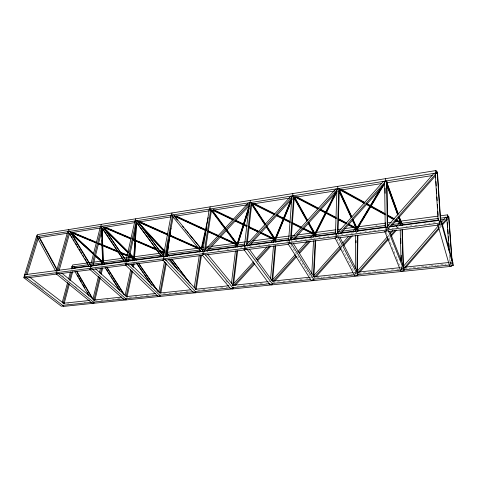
<?xml version="1.0" encoding="UTF-8"?>
<svg xmlns="http://www.w3.org/2000/svg" width="477" height="477" viewBox="0 0 477 477"><rect width="100%" height="100%" fill="white"/><g stroke="black" fill="none" stroke-linecap="round" stroke-linejoin="round"><path stroke-width="0.36" stroke-dasharray="2.38 1.79" d="M355.198 271.651L355.168 273.881L355.621 274.758M356.182 233.158L356.218 230.188M355.925 274.77L355.937 273.548M439.436 225.871L440.402 224.75M439.728 226.79L441.177 225.108M440.009 227.779L441.452 226.104M388.982 228.835L389.959 227.72M388.022 236.055L388.993 234.946M388.397 237.003L389.375 235.888M397.234 227.923L398.212 226.808M388.833 238.905L389.804 237.79M387.085 229.413L388.552 227.738M340.274 245.768L341.258 244.659M351.09 233.569L352.068 232.46M340.739 246.669L341.717 245.566M352.509 233.384L353.493 232.275M341.073 247.116L342.057 246.001M311.332 238.774L312.328 237.671M375.596 226.026L377.068 225.83M244.284 247.438L246.007 247.217M335.42 235.584L337.352 235.334M385.255 229.103L387.312 228.835M217.655 251.033L219.116 250.842M227.165 249.799L228.626 249.608M240.33 248.088L241.791 247.897M249.859 246.847L251.325 246.657M258.683 245.703L260.156 245.506M268.247 244.457L269.714 244.266M277.071 243.312L278.544 243.121M286.635 242.066L288.102 241.875M291.042 241.493L292.502 241.302M295.43 240.921L296.891 240.73M300.546 240.259L302.013 240.068M304.934 239.687L306.395 239.496M309.323 239.114L310.783 238.929M313.711 238.548L315.172 238.357M318.827 237.88L320.294 237.689M323.215 237.313L324.676 237.123M327.604 236.741L329.064 236.55M337.108 235.507L338.569 235.316M341.496 234.934L342.957 234.744M345.879 234.362L347.345 234.177M355.383 233.128L356.844 232.937M359.771 232.561L361.232 232.371M364.887 231.894L366.348 231.703M369.276 231.321L370.736 231.136M373.658 230.755L377.313 230.278M378.046 230.182L379.507 229.992M387.551 228.948L389.023 228.757M391.963 228.376L393.43 228.185M396.369 227.803L398.575 227.517M405.921 226.557L407.394 226.366M410.333 225.985L411.8 225.794M414.74 225.412L416.946 225.126M424.291 224.172L425.758 223.981M428.698 223.6L430.171 223.409M433.11 223.027L435.31 222.741M268.73 281.543L270.954 281.311M310.092 277.173L312.31 276.94M354.477 272.48L355.955 272.325M400.632 267.603L402.099 267.448M449.471 262.445L450.956 262.284L451.463 265.039M400.698 268.157L402.039 268.014M449.364 263.03L451.504 262.803M67.287 304.016L68.748 303.861M84.089 302.251L85.55 302.102M95.776 301.029L97.236 300.874M100.891 300.492L103.08 300.266M106.735 299.878L108.196 299.729M112.578 299.27L114.039 299.115M117.688 298.733L119.882 298.501M129.386 297.505L131.586 297.278M135.247 296.891L136.714 296.736M140.375 296.354L142.575 296.122M146.236 295.74L148.436 295.507M152.097 295.126L154.298 294.893M163.11 293.969L165.316 293.743M169.007 293.355L171.219 293.122M174.904 292.735L177.116 292.502M180.062 292.192L182.274 291.966M185.958 291.578L188.171 291.346M197.728 290.344L202.105 289.885M202.832 289.807L205.021 289.581M208.67 289.199L210.858 288.967M214.501 288.585L216.689 288.358M220.338 287.977L223.254 287.667M226.17 287.363L227.63 287.208M237.164 286.212L239.376 285.979M243.073 285.592L245.285 285.359M248.982 284.972L251.194 284.739M254.152 284.429L257.103 284.119M260.054 283.809L263.012 283.499M265.963 283.195L267.442 283.04M272.611 282.497L276.29 282.11M277.03 282.032L279.975 281.722M282.921 281.412L285.866 281.108M288.812 280.798L293.236 280.333M293.969 280.255L296.915 279.945M299.866 279.641L302.812 279.331M305.757 279.021L310.175 278.556M313.86 278.174L316.072 277.942M316.811 277.864L321.975 277.322M322.714 277.244L325.666 276.934M328.617 276.624L333.041 276.159M333.781 276.088L336.732 275.778M339.684 275.467L342.635 275.157M345.587 274.847L350.011 274.382M350.75 274.305L353.701 273.995M354.441 273.917L355.914 273.762M358.841 273.458L365.418 272.766M368.339 272.462L372.722 272.003M373.449 271.926L378.559 271.389M379.293 271.318L388.057 270.393M390.979 270.089L393.901 269.785M396.822 269.475L400.471 269.094M401.199 269.016L402.66 268.867M404.878 268.634L424.065 266.625M424.798 266.548L429.968 266.005M430.701 265.927L435.871 265.385M436.61 265.307L446.198 264.3M449.889 263.918L451.367 263.763M401.205 266.106L401.288 269.052L402.552 268.921M451.457 263.793L450.115 263.936L450.383 264.884L449.847 257.473M402.481 269.1L401.491 268.509L401.855 269.422M34.529 282.873L36.276 284.209M36.86 284.656L38.607 285.997M39.192 286.438L40.939 287.78M41.523 288.227L43.276 289.563M62.344 275.784L63.489 276.72M75.473 286.558L76.612 287.5M69.028 230.033L69.97 230.904M225.71 280.697L227.112 282.414M290.958 245.202L311.219 277.584M337.03 238.691L354.721 272.999M386.316 232.371L387.425 235.125M388.809 238.566L391.295 244.761M392.398 247.509L394.89 253.704M395.993 256.459L396.822 258.522M397.102 259.208L400.418 267.466M401.288 269.052L401.652 269.964L401.568 267.019M388.844 229.151L388.302 227.767L388.326 228.978M450.956 262.284L451.141 264.854M449.471 255.028L450.061 263.191M402.117 268.074L402.171 269.952"/><path stroke-width="0.72" d="M356.993 271.461L357.428 235.727M357.482 231.262L357.517 228.286M357.458 270.853L357.881 235.167M357.923 231.446L357.947 229.216M357.875 274.764L357.899 272.665L340.095 237.594M355.24 268.676L355.705 235.209M355.759 231.488L355.788 229.258M356.051 242.817L356.08 240.587M356.522 229.27L356.546 227.583M337.4 233.843L338.807 188.409M338.002 232.657L339.338 188.767M335.468 234.1L336.953 188.701M336.279 233.885L336.196 236.461L336.75 237.54M337.728 188.683L337.799 186.334M133.876 258.564L135.462 227.434M133.983 258.075L134.741 243.24M134.818 241.756L135.23 233.599M135.307 232.114L135.42 229.89M313.353 276.058L315.178 240.527M315.369 236.825L315.482 234.601M313.914 276.165L315.72 240.676M315.905 236.98L316.018 234.762M134.442 258.665L136.267 223.838M134.586 257.431L136.38 223.319M311.773 274.019L313.532 240.736M313.729 237.039L313.848 234.821M314.504 234.827L314.623 232.621M290.445 239.973L293.743 195.6M291.173 239.496L294.327 196.649M288.627 240.211L291.99 195.874M289.348 240.038L289.157 242.554L289.801 243.586M292.669 195.862L292.842 193.555M272.015 280.404L275.062 245.786M275.384 242.107L275.581 239.895M272.671 280.488L275.694 245.911M276.016 242.233L276.141 240.76M270.537 279.105L273.5 245.989M273.828 242.31L274.025 240.098M274.615 240.104L274.806 237.945M246.174 245.744L251.146 202.391M247.122 244.504L251.802 203.405M244.373 246.704L249.489 202.659M245.095 245.84L244.808 248.296L245.536 249.28M250.091 202.642L250.347 200.388M233.623 283.857L237.641 250.89M233.283 288.376L204.949 254.42L202.063 254.79L230.57 288.657L233.283 288.376L233.444 287.065M236.699 245.118L236.962 243.008M232.704 285.27L236.932 250.795M237.379 247.128L237.647 244.928M231.446 283.231L235.441 250.985M235.9 247.319L236.169 245.124M166.729 253.502L168.423 241.153M167.206 254.33L170.832 228.185M167.397 253.102L170.826 228.388M204.251 251.934L210.822 208.831M205.462 249.936L211.544 209.802M202.743 251.415L209.254 209.075M203.297 251.313L202.934 253.716L203.727 254.664M209.779 209.057L210.118 206.851M195.421 289.181L200.638 255.565M196.238 289.211L201.425 255.63M194.199 287.875L199.225 255.744M199.797 252.094L200.137 249.9M165.775 256.519L173.234 216.588M159.956 292.908L165.65 262.296M166.735 256.465L167.278 253.549M160.844 292.914L166.24 263.793M164.678 257.085L172.591 214.93M158.71 292.329L164.434 261.742M163.277 256.56L171.106 215.163M163.766 256.501L163.319 258.844L164.177 259.756M171.565 215.145L171.976 212.98M126.977 297.165L132.582 271.014M133.363 267.376L134.138 263.745M125.177 295.144L130.68 269.708M131.622 265.343L131.938 263.894M132.564 260.985L133.035 258.802M133.411 258.784L133.84 256.787M126.184 296.455L131.658 271.002M132.594 266.637L133.22 263.727M133.846 260.818L134.472 257.908M127.186 261.968L136.303 220.72M128.385 261.378L136.971 222.342M125.886 261.438L134.884 220.946M126.31 261.408L125.797 263.703L126.709 264.58M135.289 220.923L135.76 218.8M201.121 248.97L208.21 217.506M201.789 248.565L205.36 232.824M201.705 249.072L206.738 226.909M94.804 300.552L100.319 277.757M101.178 274.197L102.728 267.782M92.89 299.282L98.447 276.481M99.317 272.922L100.361 268.646M101.225 265.081L101.75 262.946M102.555 260.973L102.078 262.928L102.895 263.68M93.796 300.576L99.508 277.042M100.379 273.476L101.762 267.776M102.454 264.92L103.145 262.07M92.908 265.987L102.311 228.537M90.773 266.065L90.207 268.312L91.161 269.159M100.808 226.414L101.333 224.333M91.62 266.601L101.798 226.223M90.415 266.065L100.456 226.438M63.232 303.086L68.402 283.857M69.362 280.291L71.472 272.456M72.426 268.897L73.005 266.762M64.097 303.754L69.439 283.833M70.393 280.273L72.683 271.735M62.225 302.501L67.603 282.575M68.563 279.015L70.489 271.896M71.252 269.052L72.021 266.202M57.824 271.014L68.968 231.452M59.19 270.399L69.481 233.706M56.709 270.483L67.686 231.661M57.013 270.489L56.393 272.689L57.395 273.506M67.984 231.637L68.563 229.604M27.123 274.561L38.398 237.963M24.214 276.07L36.669 235.942M23.85 277.745L26.074 277.459L63.435 305.978L61.3 306.198L23.85 277.745L24.613 275.283M25.788 278.037L24.232 276.851L24.899 274.698L439.222 220.392L439.728 224.279M37.689 237.457L36.711 236.622L37.331 234.618L436.002 170.551L436.562 173.646M25.686 275.199L37.671 236.449M237.266 243.687L249.316 205.498M237.2 244.206L249.25 206.046M237.868 243.795L248.183 211.269M237.802 244.313L249.238 208.282M275.146 238.697L290.952 199.941M274.818 239.907L291.727 198.504M276.04 238.124L291.071 201.419M275.712 239.335L292.145 199.267M314.653 234.094L335.17 193.274M314.623 234.636L335.814 192.535M315.613 233.545L328.224 208.538M328.892 207.221L330.549 203.929M333.202 198.665L335.862 193.4M315.583 234.088L336.84 191.998M356.557 228.531L380.479 188.642M356.927 228.453L382.387 186.06M357.959 227.38L358.722 226.116M359.479 224.846L360.624 222.95M361.387 221.686L364.434 216.618M365.191 215.354L368.238 210.291M369.001 209.021L370.14 207.125M370.903 205.861L373.95 200.793M374.707 199.529L375.852 197.633M376.615 196.363L379.662 191.301M380.419 190.037L381.564 188.135M382.321 186.871L383.466 184.975M357.571 228.566L384.235 184.295M403.423 266.273L438.19 225.997M441.571 222.079L445.917 217.047M403.947 268.271L439.245 227.35M442.143 223.987L448.428 216.701L447.396 216.182M405.754 267.508L439.043 228.9M442.417 224.983L447.241 219.39M390.931 226.605L435.847 175.369M356.844 271.687L387.533 236.616M390.454 233.271L392.893 230.492M396.304 226.593L399.714 222.693M357.726 273.106L387.968 238.524M390.896 235.173L395.284 230.152M399.183 225.693L401.133 223.463M359.628 272.313L388.344 239.46M391.265 236.121L396.62 229.997M385.976 227.97L433.867 173.401M389.041 227.177L437.004 172.489L435.889 171.982M316.001 276.863L341.043 248.571M343.5 245.792L352.342 235.811M313.24 276.278L339.779 246.329M342.73 242.996L348.627 236.342M352.563 231.905L354.53 229.687M314.492 277.125L340.578 247.67M343.041 244.892L350.917 236.002M354.852 231.554L356.82 229.33M336.643 233.921L383.335 181.475M338.587 234.237L385.839 181.123M340.596 233.629L384.784 183.931M271.926 280.625L295.245 254.623M297.726 251.856L307.152 241.344M310.622 237.474L313.604 234.153M273.082 281.454L295.931 255.958M298.912 252.631L308.846 241.547M312.823 237.117L314.808 234.899M274.663 281.168L296.473 256.817M299.449 253.502L310.354 241.326M289.754 240.044L335.725 189.083M291.572 240.348L338.104 188.731M293.671 239.71L337.132 191.474M233.778 285.586L254.104 263.155M257.079 259.87L269.475 246.192M272.945 242.364L274.931 240.175M235.417 285.276L254.712 263.978M257.186 261.247L270.548 246.502M232.716 284.769L253.514 261.831M255.988 259.1L266.882 247.086M270.847 242.715L273.321 239.985M249.459 245.405L292.139 198.623M245.548 245.81L290.779 196.28M247.241 246.114L293.057 195.91M203.28 251.814L248.32 203.053M205.879 251.009L250.485 202.701M207.173 251.367L249.119 205.903M37.48 235.68L36.687 236.33L55.636 271.043M435.817 172.167L437.212 171.947L437.522 173.151L440.766 222.33M36.711 236.622L436.157 173.008L436.002 170.551M436.133 173.372L437.522 173.151M39.627 237.641L67.221 233.283M70.852 232.704L100.701 227.988M103.622 227.523L135.11 222.55M138.026 222.085L171.326 216.82M174.242 216.361L209.439 210.798M210.906 210.566L247.462 204.788M251.844 204.09L289.927 198.068M294.309 197.377L334.89 190.961M339.248 190.275L381.725 183.556M386.853 182.745L432.251 175.572M87.231 263.018L72.641 264.973L72.122 266.893L88.197 264.765M88.692 262.827L91.608 262.433M93.796 262.141L122.929 258.248M124.384 258.057L127.293 257.663M128.748 257.473L159.318 253.382M160.773 253.192L163.689 252.798M198.009 248.213L166.598 252.411L166.217 254.444L199.875 249.99M200.93 247.819L203.136 247.527M206.076 247.134L209.021 246.74M211.228 246.448L245.691 241.839M247.152 241.642L250.061 241.255M252.971 240.867L289.551 235.972M291.03 235.775L294.714 235.286M297.666 234.893L335.957 229.771M338.163 229.479L341.103 229.085M344.782 228.59L385.303 223.176M387.515 222.878L391.2 222.383M394.884 221.894L438.005 216.129M440.199 215.837L447.498 214.859L447.903 216.427M447.337 216.355L448.618 216.182L448.875 217.196L452.118 260.967M89.658 264.574L91.119 264.377M93.307 264.091L123.937 260.037M125.391 259.846L126.852 259.649M128.307 259.458L161.113 255.117M162.574 254.927L164.028 254.736M202.081 249.698L203.554 249.507M208.711 248.821L244.719 244.057M251.284 243.192L288.651 238.25M290.869 237.951L292.347 237.761M295.299 237.367L335.886 232.001M338.098 231.709L339.57 231.512M342.516 231.118L385.333 225.454M387.551 225.162L389.029 224.965M391.981 224.578L438.16 218.466M440.354 218.18L447.67 217.208L447.498 214.859M74.859 267.794L88.716 265.975M93.093 265.397L101.845 264.246M104.034 263.96L124.402 261.289M128.039 260.806L133.131 260.138M136.04 259.756L162.234 256.316M168.786 255.457L200.191 251.331M207.531 250.365L236.193 246.603M237.659 246.412L244.934 245.452M250.031 244.784L271.854 241.917M276.231 241.344L288.758 239.698M293.915 239.019L311.6 236.699M315.285 236.216L335.868 233.509M341.019 232.836L353.517 231.19M357.19 230.707L385.923 226.939M391.08 226.259L397.711 225.388M402.123 224.81L438.596 220.016M440.784 219.73L444.427 219.253M439.037 222.109L440.498 221.918L437.212 171.947M24.232 276.851L439.4 223.099M441.613 223.934L437.719 224.434L449.578 265.963L453.15 265.588L452.929 262.654L441.404 220.833L441.613 223.934L453.15 265.588M26.515 277.942L57.162 274.007M58.623 273.822L90.177 269.767M92.365 269.487L126.441 265.117M127.902 264.926L163.14 260.4M165.34 260.12L202.659 255.326M205.593 254.951L244.433 249.966M246.633 249.68L288.651 244.29M290.857 244.003L335.564 238.267M338.491 237.886L385.392 231.87M388.332 231.488L438.423 225.061M63.018 303.289L89.36 300.504M93.754 300.039L121.563 297.099M125.952 296.634L155.317 293.534M159.729 293.069L190.752 289.789M195.176 289.318L228.793 285.765M232.46 285.377L267.991 281.627M272.433 281.156L309.352 277.25M313.788 276.785L352.998 272.641M357.422 272.17L399.171 267.758M403.578 267.293L448.732 262.523M62.463 305.346L91.775 302.293M93.242 302.138L124.026 298.93M125.493 298.781L157.845 295.406M159.318 295.257L193.358 291.709M195.564 291.477L229.974 287.893M232.895 287.589L270.018 283.72M272.224 283.493L310.7 279.486M313.639 279.176L354.465 274.925M357.392 274.621L400.704 270.107M403.631 269.803L449.68 265.003M63.083 306.449L451.552 266.321L451.278 265.343M75.11 233.706L87.464 238.84M88.841 239.406L90.898 240.265M92.27 240.831L94.327 241.69M98.447 243.401L108.052 247.39M109.43 247.962L111.487 248.815M112.858 249.388L116.978 251.099M119.721 252.238L127.27 255.38M70.399 231.971L96.503 242.817M97.88 243.389L118.487 251.945M120.55 252.804L127.419 255.66M128.796 256.227L133.602 258.224M70.852 232.49L96.265 243.037M98.322 243.896L118.236 252.16M120.979 253.299L127.162 255.869M129.219 256.721L133.339 258.433M71.914 232.043L96.628 242.322M98.691 243.181L117.914 251.17M119.977 252.029L127.526 255.165M129.589 256.024L133.709 257.735M104.654 226.837L131.151 238.214M132.511 238.798L156.963 249.298M158.322 249.882L164.434 252.506M105.757 227.66L108.47 228.829M109.829 229.413L111.868 230.284M113.222 230.868L114.581 231.452M116.621 232.323L117.98 232.907M120.013 233.784L126.125 236.407M127.484 236.986L129.523 237.862M134.275 239.901L136.309 240.778M137.668 241.356L150.571 246.895M151.93 247.48L153.964 248.35M160.075 250.974L164.148 252.721M104.529 227.344L131.038 238.721M133.077 239.591L156.867 249.799M159.586 250.962L164.344 253.007M130.764 238.947L103.592 227.296L128.23 251.832M132.803 239.824L157.941 250.598M159.98 251.474L164.058 253.221M139.761 221.68L167.57 234.04M169.609 234.946L198.098 247.611M140.149 222.234L146.254 224.947M147.608 225.549L149.641 226.45M151 227.052L159.133 230.665M160.493 231.267L162.526 232.174M163.879 232.776L166.592 233.98M169.305 235.185L172.018 236.389M173.372 236.991L175.405 237.892M176.764 238.494L184.897 242.113M186.257 242.715L188.29 243.616M189.643 244.218L195.749 246.931M138.288 221.596L167.475 234.553M169.514 235.459L199.374 248.72M138.002 221.847L167.85 235.095M169.884 235.996L199.738 249.244M175.965 215.95L205.73 229.675M208.431 230.922L218.579 235.602M219.933 236.222L236.163 243.711M177.671 217.148L182.405 219.331M185.786 220.887L190.52 223.069M193.9 224.625L195.928 225.561M197.281 226.181L202.01 228.364M208.771 231.482L210.124 232.102M214.859 234.285L218.239 235.841M222.968 238.023L224.321 238.643M226.348 239.579L229.729 241.135M234.463 243.318L235.817 243.944M174.516 215.854L206.326 230.51M208.354 231.446L218.508 236.121M219.861 236.747L236.777 244.54M174.194 216.117L205.986 230.755M208.014 231.691L218.162 236.359M220.189 237.296L235.751 244.462M215.038 210.81L219.7 213.046M227.022 216.558L229.687 217.834M237.015 221.352L239.681 222.628M243.008 224.226L246.341 225.818M254.998 229.968L258.331 231.566M264.991 234.762L268.318 236.359M213.314 210.118L233.319 219.706M235.316 220.666L246.651 226.098M248.654 227.058L258.653 231.852M260.651 232.806L275.318 239.836M212.289 210.077L232.949 219.969M234.946 220.929L246.943 226.67M248.94 227.63L258.272 232.096M260.275 233.056L274.269 239.758M213.398 209.582L233.39 219.17M235.388 220.13L247.378 225.883M248.714 226.521L259.375 231.637M261.372 232.597L274.698 238.989M282.33 218.055L283.654 218.716M252.888 203.423L274.746 214.358M276.732 215.348L289.98 221.978M291.966 222.968L301.243 227.607M303.229 228.602L315.154 234.565M252.488 203.709L274.335 214.632M276.326 215.622L290.225 222.574M292.216 223.564L301.482 228.197M302.806 228.859L314.063 234.481M254.277 203.536L274.794 213.809M276.785 214.805L290.022 221.429M292.007 222.425L301.941 227.398M303.927 228.388L315.178 234.022M294.941 196.989L317.915 209.009M319.882 210.041L336.291 218.627M338.259 219.653L346.135 223.779M348.103 224.804L355.323 228.584M296.742 196.81L319.053 208.509M320.365 209.194L336.112 217.452M338.08 218.484L346.612 222.956M348.58 223.987L357.112 228.459M300.886 199.517L302.197 200.203M312.691 205.7L314.003 206.386M320.568 209.826L323.191 211.198M333.685 216.695L334.997 217.381M339.588 219.79L344.179 222.193M295.388 196.691L318.368 208.723M320.335 209.755L336.094 218.007M338.062 219.038L346.6 223.51M348.568 224.542L356.45 228.668M341.657 189.703L365.012 202.57M366.306 203.285L385.118 213.654M387.068 214.722L394.199 218.657M396.148 219.73L400.686 222.228M339.046 188.85L364.356 202.785M366.306 203.858L385.124 214.221M387.074 215.288L394.211 219.223M396.16 220.291L401.354 223.153M343.756 191.444L345.056 192.159M361.912 201.443L363.212 202.153M367.099 204.299L368.399 205.009M372.287 207.155L373.586 207.865M380.074 211.436L381.367 212.152M390.448 217.148L391.742 217.864M340.495 190.234L364.506 203.44M366.449 204.508L385.267 214.859M387.211 215.932L393.698 219.498M395.648 220.571L400.191 223.069M356.438 228.274L357.315 228.775M314.099 233.599L315.309 234.344M29.747 277.232L64.067 303.622M92.943 302.567L93.808 303.277M61.819 273.142L94.822 300.379M125.171 299.222L126 299.95M95.525 268.849L127.043 296.986M70.793 232.991L93.796 254.158M94.887 255.165L103.104 262.726M71.407 234.076L93.874 254.724M94.965 255.732L102.638 262.785M70.936 232.496L93.915 253.675M95.561 255.183L102.674 261.742M71.544 233.581L75.378 237.105M77.566 239.12L80.851 242.149M82.497 243.658L86.874 247.688M89.616 250.21L93.444 253.74M95.638 255.755L99.472 259.285M101.112 260.794L102.209 261.801M130.984 264.33L160.302 292.908M129.798 253.4L134.508 258.093M103.509 227.827L128.259 252.422M129.69 253.889L133.876 258.063M105.095 229.992L128.152 252.917M129.726 254.479L133.393 258.123M194.461 292.019L195.194 292.8M168.303 259.53L195.808 289.151M138.861 223.474L164.189 251.003M166.181 253.168L167.171 254.247M143.297 228.954L164.177 251.617M138.479 222.419L164.786 251.045M231.774 288.144L232.454 288.955M174.6 216.755L177.444 220.171M182.655 226.426L183.603 227.565M185.022 229.276L185.97 230.415M186.918 231.548L188.337 233.259M189.286 234.398L201.121 248.624M199.624 247.426L200.573 248.565M207.716 254.509L233.605 285.759M173.58 214.93L203.56 251.617M171.798 215.431L201.228 251.623M168.357 254.521L169.24 255.696M171.899 259.22L190.049 283.32M167.642 253.74L169.413 256.095M171.625 259.035L188.898 281.967M169.818 259.029L176.884 268.45M166.455 254.718L167.779 256.483M169.985 259.428L177.939 270.036M211.049 210.208L225.126 229.079M226.003 230.26L236.556 244.415M212.164 210.16L225.77 228.471M226.653 229.652L237.182 243.819M211.645 210.113L225.263 228.405M226.14 229.586L237.123 244.337M214.65 214.388L216.844 217.339M220.362 222.061L222.121 224.423M226.957 230.91L227.833 232.09M231.351 236.813L234.863 241.535M138.097 221.668L163.528 255.881M137.269 220.768L164.016 256.763M136.816 222.717L150.804 241.63M151.68 242.811L161.733 256.405M135.551 221.227L161.775 256.704M271.055 284.065L271.669 284.906M249.358 249.209L272.421 281.025M135.587 258.874L136.428 260.09M138.527 263.119L157.845 291.024M135.253 258.731L136.094 259.941M138.616 263.584L157.929 291.507M137.358 264.085L143.219 272.588M144.06 273.804L149.921 282.312M133.25 258.468L134.925 260.901M136.601 263.334L151.68 285.222M103.628 227.189L126.202 260.663M102.752 226.319L126.554 261.635M102.376 228.209L124.879 261.748M100.683 226.122L124.813 262.117M253.299 206.434L255.338 209.552M256.149 210.798L256.966 212.044M258.594 214.537L260.627 217.655M261.849 219.521L265.105 224.512M267.144 227.624L268.772 230.117M269.994 231.989L274.066 238.22M251.612 204.49L265.051 225.049M266.273 226.915L274.83 239.997M252.297 203.84L265.713 224.423M266.524 225.669L275.467 239.388M251.826 203.768L265.254 224.339M266.47 226.205L275.014 239.293M107.081 267.436L124.616 295.054M103.503 262.314L104.696 264.198M106.687 267.335L123.817 294.345M106.335 269.004L107.921 271.52M108.72 272.772L109.913 274.663M111.099 276.547L112.292 278.431M113.091 279.689L119.447 289.748M102.364 263.244L103.157 264.502M105.143 267.651L119.84 290.922M312.453 279.766L313.001 280.637M293.391 243.544L314.23 277.262M70.429 231.822L90.779 265.182M69.904 231.613L91.012 266.249M69.588 233.45L70.739 235.34M71.502 236.604L72.271 237.862M73.416 239.752L74.185 241.016M75.33 242.906L76.481 244.802M77.244 246.06L78.007 247.324M79.158 249.215L80.309 251.105M81.072 252.369L81.835 253.633M82.986 255.523L83.749 256.781M84.9 258.677L86.045 260.567M86.814 261.831L87.577 263.089M67.913 231.351L89.33 266.685M74.358 267.013L75.104 268.295M76.958 271.491L92.932 298.996M73.905 266.947L74.65 268.229M76.505 271.431L92.103 298.31M77.322 274.973L78.431 276.898M79.17 278.18L81.394 282.02M82.503 283.946L84.727 287.786M87.321 292.27L88.06 293.552M72.051 266.583L73.16 268.503M75.014 271.711L89.074 296.068M293.951 197.806L307.009 221.125M308.1 223.069L314.629 234.732M294.655 197.138L307.677 220.487M308.762 222.431L314.915 233.462M294.249 197.049L307.283 220.386M308.369 222.33L314.886 233.998M294.72 198.539L296.891 202.427M297.618 203.721L298.346 205.021M299.067 206.314L299.794 207.614M300.516 208.908L301.243 210.208M301.971 211.502L305.954 218.633M308.494 223.17L310.306 226.414M311.034 227.708L313.932 232.895M39.18 236.819L57.133 269.469M38.595 236.664L57.246 270.632M339.046 191.402L351.233 217.715M352.169 219.736L356.23 228.507M339.451 190.043L351.913 217.065M352.843 219.086L356.891 227.869M339.123 189.941L351.901 217.619M352.837 219.647L356.885 228.423M339.69 192.177L344.686 202.981M346.248 206.356L351.245 217.154M352.491 219.855L353.737 222.556M354.363 223.91L355.925 227.285M386.632 231.118L386.185 229.992L386.143 227.35M389.661 231.22L404.061 267.8L404.126 269.952M386.668 184.587L397.735 215.032M398.486 217.107L400.752 223.331M386.895 182.494L398.17 213.672M399.422 217.136L401.175 221.984M386.656 182.393L398.182 214.239M399.183 217.011L401.443 223.242M387.163 185.38L397.466 213.768M398.975 217.923L400.483 222.079M448.618 216.182L451.797 259.267M447.331 222.634L447.653 227.082M447.814 229.306L448.136 233.754M448.35 236.717L448.618 240.426M448.833 243.389L449.101 247.098M446.746 217.184L449.155 250.58M439.764 222.842L439.854 224.196M435.579 175.679L435.722 177.879M435.954 181.546L436.234 185.947M436.425 188.88L436.705 193.28M436.938 196.947L437.176 200.614M437.409 204.281L437.642 207.942M437.88 211.609L438.113 215.276M438.345 218.943L438.441 220.41M435.173 173.014L438.208 220.732M102.054 228.584L103.145 262.803M101.702 231.697L101.851 236.163M101.971 239.889L102.316 250.312M102.442 254.038L102.71 262.231M101.5 229.968L102.597 262.708M102.185 228.078L103.241 261.581M402.171 223.367L402.236 225.579M402.344 229.264L403.435 266.083M401.843 223.135L401.908 225.347M402.039 229.771L403.101 265.904M400.781 221.107L400.847 223.403M400.769 238.327L400.913 243.473M401.24 255.249L401.384 260.4M400.024 223.379L400.084 225.585M400.209 230.009L401.062 260.949M386.966 181.188L387.688 226.235M386.561 180.777L387.288 227.356M385.434 178.678L385.47 181.081M385.1 188.141L385.172 193.304M385.589 222.813L385.649 227.243M384.599 181.087L385.237 227.624M58.272 273.309L55.928 273.613L92.007 303.014L94.243 302.782L58.272 273.309M92.115 268.95L89.652 269.267L124.175 299.681L126.518 299.437L92.115 268.95M127.741 264.359L125.153 264.693L157.911 296.187L160.367 295.931L127.741 264.359M165.298 259.524L162.568 259.876L193.334 292.514L195.916 292.246L165.298 259.524M246.865 249.018L243.807 249.411L269.761 284.596L272.623 284.298L246.865 249.018M291.25 243.3L288.013 243.717L311.076 280.315L314.093 279.999L291.25 243.3M338.33 237.236L334.89 237.677L354.679 275.795L357.869 275.462L338.33 237.236M388.356 230.79L384.7 231.262L400.775 271.019L404.144 270.668L388.356 230.79"/></g></svg>
